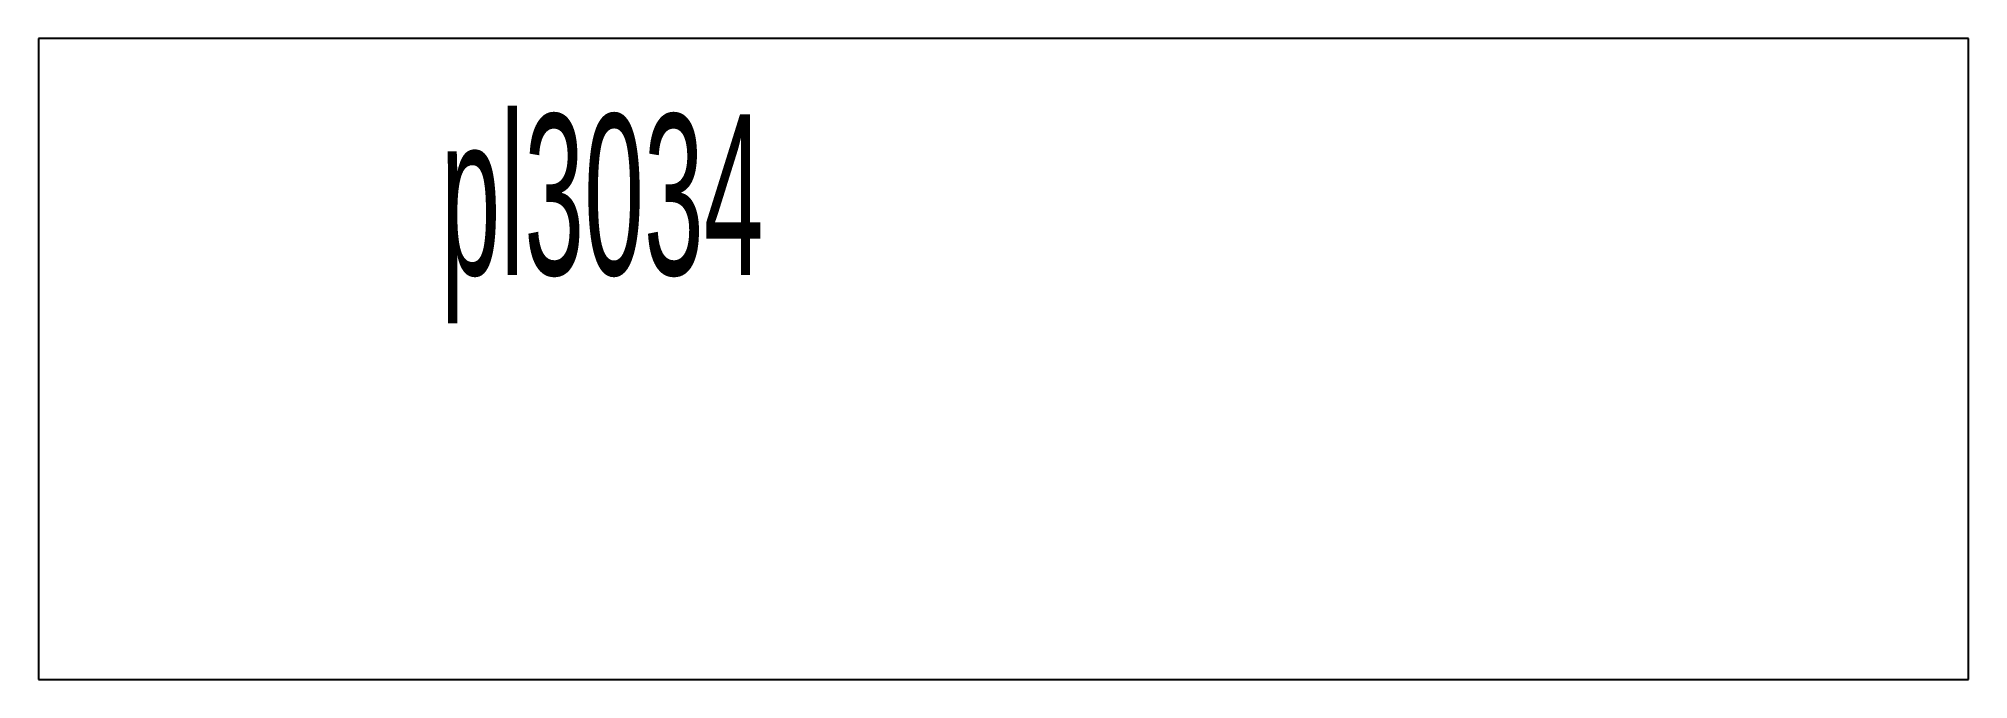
# Model space of a CAD drawing. Extents: x 0 to 6, y 0 to 1.99.
import ezdxf

# ---------------------------------------------------------------- set-up
doc = ezdxf.new("R2010")
doc.units = 0
doc.header["$MEASUREMENT"] = 0
doc.layers.add('BURN', color=1, linetype='CONTINUOUS')
doc.layers.add('SCRIBE', color=1, linetype='CONTINUOUS')

msp = doc.modelspace()

# ---------------------------------------------------------------- linework, layer by layer
at = {"layer": 'BURN'}
for p, q in [((6, 1.992397), (0, 1.992397)), ((0, 1.992397), (0, 0)), ((6, 0), (6, 1.992397)), ((0, 0), (6, 0))]:
    msp.add_line(p, q, dxfattribs=at)

# ---------------------------------------------------------------- texts
at = {"layer": 'SCRIBE', "width": 0.5}
msp.add_text('pl3034', height=0.5, dxfattribs=at).set_placement((1.25, 1.257397))

doc.saveas('drawing.dxf')
